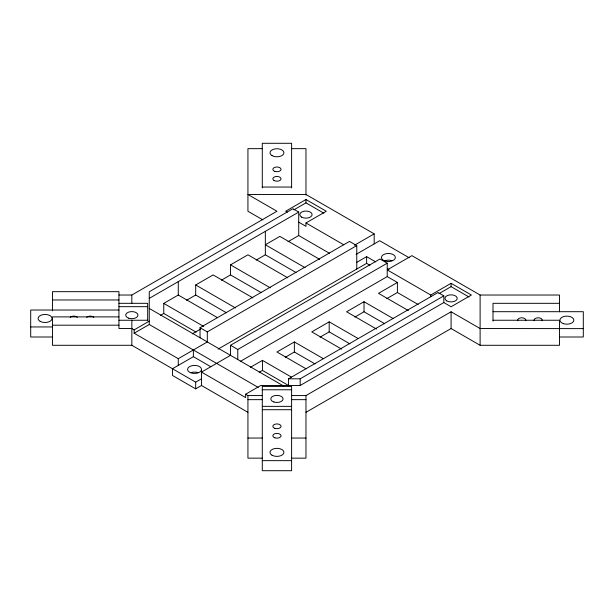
<?xml version="1.0" encoding="UTF-8"?>
<svg xmlns="http://www.w3.org/2000/svg" width="614" height="614" viewBox="0 0 614 614"><rect width="100%" height="100%" fill="white"/><g stroke="black" fill="none" stroke-linecap="round" stroke-linejoin="round"><path stroke-width="0.92" d="M118.947 295.027L131.841 295.027L276.952 211.247L247.933 194.492L305.972 194.492L374.179 233.865L374.179 243.919M298.719 222.138L305.972 226.328L305.972 222.974L326.287 211.247L305.972 199.519L285.656 211.247L287.268 212.175M293.784 209.904L305.972 202.866L323.854 213.188M149.256 298.373L298.719 212.083L298.719 235.546L329.396 253.252M196.104 332.128L163.761 313.455L163.761 303.4L178.275 295.027L217.249 317.522M226.366 312.741L195.689 295.027L195.689 284.973L213.104 274.918L252.907 297.897M261.196 292.632L230.519 274.918L230.519 264.864L247.933 254.81L287.728 277.789M52.451 310.822L52.451 291.673L118.947 291.673L118.947 328.536L131.841 328.536L134.151 329.871L149.256 321.153M160.538 315.32L163.761 313.455M186.572 300.292L195.689 295.027M221.393 280.184L230.519 274.918M256.222 260.075L265.34 254.81L296.025 272.524M288.058 241.701L298.719 235.546M134.151 329.871L134.151 333.225L149.256 324.507L258.264 387.442M200.041 337.754L200.041 327.699L349.504 241.409L356.765 245.592L356.765 269.055M192.305 333.839L200.364 329.188M354.439 245.262L374.179 233.865M200.041 327.699L207.302 331.89L356.765 245.592M356.089 254.365L379.69 240.734L409.216 257.78M134.151 333.225L178.275 358.699L207.302 341.944L207.302 331.89M210.786 366.735L193.379 356.68L172.473 368.753L172.473 375.453L195.689 388.862L201.492 385.508L247.933 412.316M356.765 262.355L366.627 256.652L375.753 261.917M218.093 349.113L366.627 263.36L369.95 265.271M201.492 385.508L201.492 372.099L230.519 355.345L230.519 345.291L379.982 259.001L387.234 263.191L387.234 276.592L240.266 361.446M230.519 345.291L237.772 349.481L387.234 263.191M118.947 316.893L52.451 316.893L52.451 345.291L131.841 345.291L195.689 382.154L201.492 378.807M250.351 367.356L262.439 360.372L291.466 377.126M323.386 358.699L294.367 341.944L276.952 351.999L305.972 368.753M358.215 338.59L329.188 321.836L311.782 331.89L341.63 349.12M393.044 318.482L364.018 301.727L346.603 311.782L376.459 329.02M418.126 304.483L397.396 292.51L397.396 282.455L378.531 293.346L408.379 310.584M259.215 372.291L262.439 370.426L288.971 385.745M285.241 357.264L294.367 351.999L315.097 363.964M320.071 337.155L329.188 331.89L349.919 343.855M354.9 317.047L364.018 311.782L384.748 323.747M386.728 298.665L397.396 292.51M201.492 372.099L245.615 397.573L245.615 394.226L260.712 385.508L300.169 385.508L443.83 302.564L451.083 306.754L471.399 295.027L451.083 283.3L430.767 295.027L387.234 269.891L411.902 255.647L480.11 295.027L559.492 295.027L559.492 311.782M288.557 385.508L288.557 378.807L438.028 292.51L443.83 295.864L443.83 302.564M438.895 293.684L451.083 286.646L468.966 296.969M288.557 378.807L300.169 378.807L443.83 295.864M291.612 395.562L305.972 395.562L451.083 311.782L480.11 328.536L583.3 328.62M305.972 412.316L451.083 328.536L480.11 345.291L559.492 345.291L559.492 320.247L493.004 320.247M262.293 148.657L247.933 148.657L247.933 211.247L262.853 219.866M291.612 148.657L305.972 148.657L305.972 195.014M262.293 187.047L291.612 187.047M52.451 299.97L118.947 299.97M118.947 303.316L147.675 303.316L147.675 320.777M559.492 303.316L493.004 303.316L493.004 321.099M118.947 306.67L147.675 306.67M118.947 310.024L30.7 310.024L30.7 337.002L52.451 337.002M493.004 311.697L583.3 311.697L583.3 337.002L559.492 337.002M118.947 320.247L147.675 320.247M52.451 325.182L118.947 325.182M30.7 326.947L52.451 326.947M262.293 389.767L291.612 389.767M245.615 394.226L247.933 395.562L262.293 395.562M247.933 399.653L262.293 399.653M291.612 399.653L305.972 399.653M262.293 406.361L291.612 406.361M262.293 409.707L291.612 409.707M247.933 438.043L262.293 438.043M291.612 438.043L305.972 438.043M262.293 458.151L247.933 458.151L247.933 395.562M291.612 458.151L305.972 458.151L305.972 395.562M262.293 460.654L291.612 460.654M298.719 212.083L292.916 208.729L149.256 291.773L149.256 324.507M387.357 268.625L389.023 269.577M305.972 222.974L343.756 244.786M387.234 276.592L397.396 282.455M319.656 259.361L279.854 236.382L265.34 244.756L305.143 267.735M230.519 264.864L270.321 287.843M195.689 284.973L235.492 307.952M163.761 303.4L203.564 326.379M149.256 308.428L283.645 386.022M480.11 295.027L480.11 345.291M451.083 283.3L451.083 286.646M451.083 311.782L451.083 328.536M430.767 295.027L430.767 296.7M366.627 256.652L366.627 263.36M364.018 301.727L364.018 311.782M329.188 321.836L329.188 331.89M305.972 199.519L305.972 202.866M300.169 378.807L300.169 385.508M294.367 341.944L294.367 351.999M291.612 187.93L291.612 143.292L262.293 143.292L262.293 187.93M265.34 231.355L265.34 254.81M262.439 360.372L262.439 370.426M237.772 349.481L237.772 359.535M201.515 369.413A6.977 4.029 0 0 1 191.046 372.905A6.977 4.029 0 0 1 191.046 365.929A6.977 4.029 0 0 1 201.515 369.413L201.515 371.332M195.689 382.154L195.689 388.862M193.379 349.98L193.379 356.68M178.275 281.619L178.275 295.027M178.275 358.699L178.275 365.399M131.841 295.027L131.841 303.316M131.841 320.247L131.841 345.291M70.242 317.3A4.106 2.372 0 0 1 77.349 317.3M86.658 317.3A4.106 2.372 0 0 1 93.765 317.3M534.188 320.769A4.106 2.372 0 0 1 538.156 317.791A4.106 2.372 0 0 1 542.116 320.769M517.771 320.769A4.106 2.372 0 0 1 521.731 317.791A4.106 2.372 0 0 1 525.699 320.769M384.909 260.704A6.977 4.029 0 0 1 391.885 260.704M191.046 372.629A6.977 4.029 0 0 1 198.023 372.629M291.612 386.421L262.293 386.421L262.293 470.708L291.612 470.708L291.612 386.421M273.875 401.993A6.155 3.554 0 0 0 283.108 398.908A6.155 3.554 0 0 0 273.875 395.83A6.155 3.554 0 0 0 273.875 401.993M446.731 300.891A6.155 3.554 0 0 0 457.031 299.294A6.155 3.554 0 0 0 449.494 294.943A6.155 3.554 0 0 0 446.731 300.891M274.903 428.349A4.106 2.372 0 0 0 281.058 426.293A4.106 2.372 0 0 0 274.903 424.243A4.106 2.372 0 0 0 274.903 428.349M128.763 318.213A6.155 3.554 0 0 0 137.996 315.135A6.155 3.554 0 0 0 128.763 312.058A6.155 3.554 0 0 0 128.763 318.213M274.051 180.508A4.106 2.372 0 0 0 280.913 179.449A4.106 2.372 0 0 0 275.886 176.548A4.106 2.372 0 0 0 274.051 180.508M274.903 171.406A4.106 2.372 0 0 0 281.058 169.357A4.106 2.372 0 0 0 274.903 167.307A4.106 2.372 0 0 0 274.903 171.406M274.903 437.828A4.106 2.372 0 0 0 281.058 435.771A4.106 2.372 0 0 0 274.903 433.722A4.106 2.372 0 0 0 274.903 437.828M272.017 455.212A6.977 4.029 0 0 0 283.691 453.408A6.977 4.029 0 0 0 275.149 448.473A6.977 4.029 0 0 0 272.017 455.212M272.017 155.618A6.977 4.029 0 0 0 283.691 153.815A6.977 4.029 0 0 0 275.149 148.88A6.977 4.029 0 0 0 272.017 155.618M40.133 321.329A6.977 4.029 0 0 0 51.806 319.526A6.977 4.029 0 0 0 43.256 314.591A6.977 4.029 0 0 0 40.133 321.329M563.391 323.647A6.977 4.029 0 0 0 573.86 320.163A6.977 4.029 0 0 0 563.391 316.671A6.977 4.029 0 0 0 563.391 323.647M301.62 217.11A6.155 3.554 0 0 0 311.92 215.514A6.155 3.554 0 0 0 304.383 211.162A6.155 3.554 0 0 0 301.62 217.11M384.909 260.981A6.977 4.029 0 0 0 395.378 257.489A6.977 4.029 0 0 0 384.909 254.004A6.977 4.029 0 0 0 384.909 260.981"/></g></svg>
